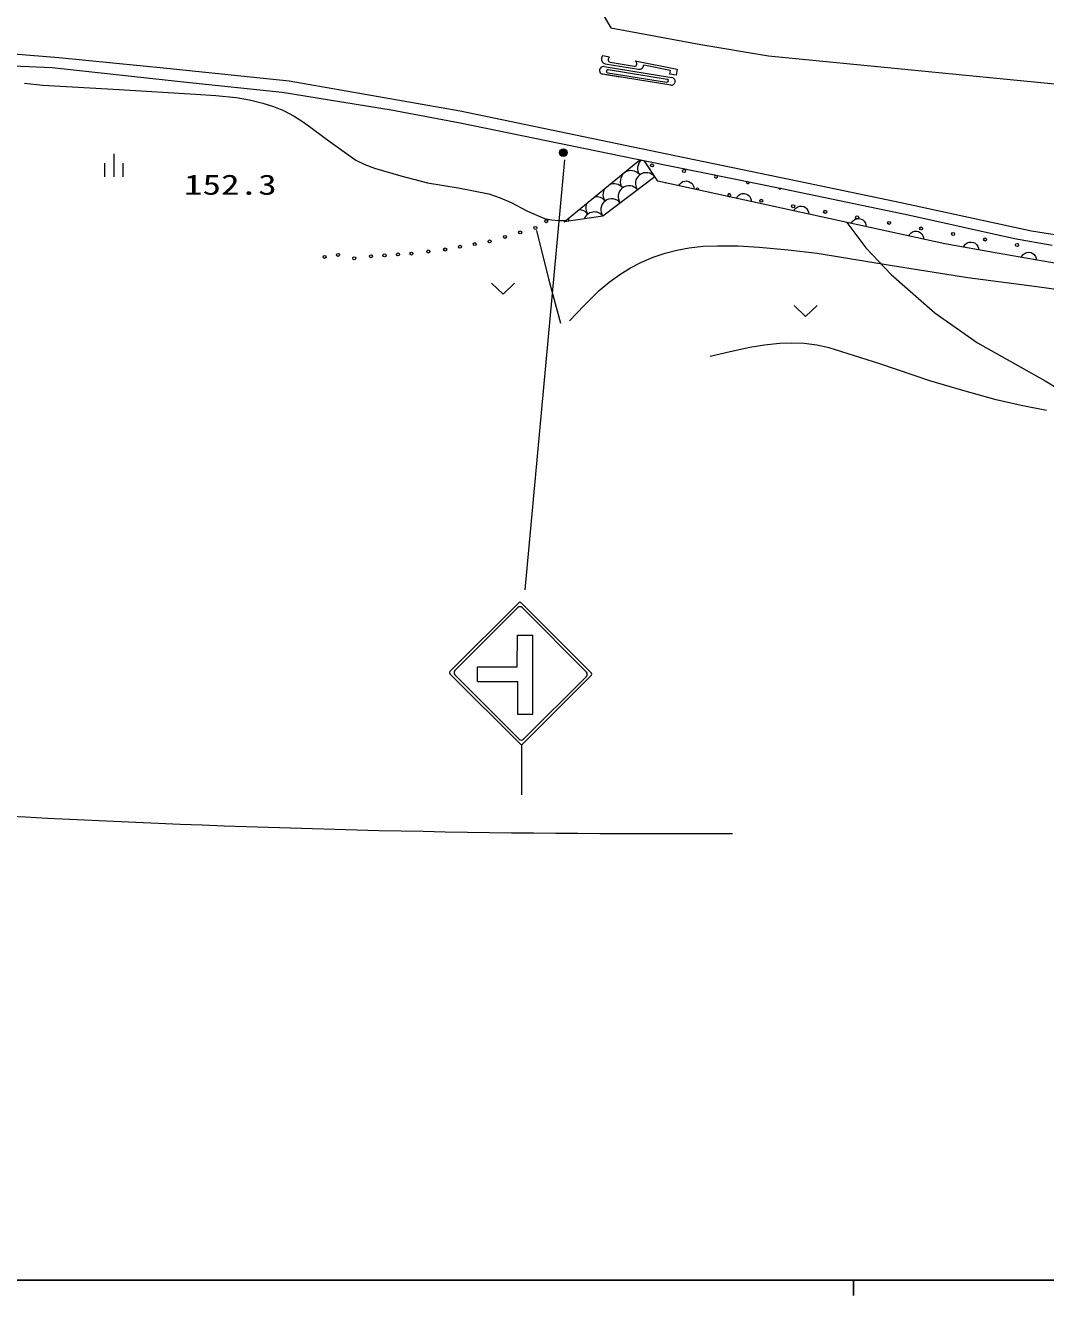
# Model space of a CAD drawing. Units: millimetres, scale not verified. Extents: x 34860 to 694227, y -100713 to 259287.
# Drawn here: x 128095 to 194772, y 83287 to 166271 of the extents above; entities that cross this region are included whole.
import ezdxf
from ezdxf.enums import TextEntityAlignment as Align

# ---------------------------------------------------------------- set-up
doc = ezdxf.new("R2010")
doc.units = ezdxf.units.MM
doc.header["$LTSCALE"] = 1000
doc.linetypes.add('DASHED', pattern=[7.5, 6, -1.5])
for name, color, linetype, lineweight in [('M-TTL-BAND', 7, 'Continuous', 25), ('S-BGD', 7, 'Continuous', 13), ('S-BGD-HTXT', 6, 'Continuous', 13)]:
    doc.layers.add(name, color=color, linetype=linetype, lineweight=lineweight)
doc.styles.add('ＭＳ ゴシック', font='')
doc.styles.get('ＭＳ ゴシック').set_extended_font_data('MS Gothic')

# ---------------------------------------------------------------- blocks, each defined once
blk = doc.blocks.new('BUHIN2')
at = {"color": 7, "linetype": 'Continuous', "lineweight": 13}
for centre, radius in [((0, 0), 250), ((0, 0), 219), ((0, 0), 188), ((0, 0), 156), ((0, 0), 125), ((0, 0), 93.8), ((0, -1), 62.5), ((0, 0), 31.2)]:
    blk.add_circle(centre, radius, dxfattribs=at)
blk = doc.blocks.new('BUHIN5')
at = {"color": 7, "linetype": 'Continuous', "lineweight": 13}
for p, q in [((-600, 154), (-600, -746)), ((0, 750), (0, -750)), ((600, 154), (600, -746))]:
    blk.add_line(p, q, dxfattribs=at)
blk = doc.blocks.new('BUHIN6')
at = {"color": 7, "linetype": 'Continuous', "lineweight": 13}
blk.add_lwpolyline([(-750, 356), (0, -352), (750, 356)], dxfattribs=at)
blk = doc.blocks.new('BUHIN9')
at = {"color": 7, "linetype": 'Continuous', "lineweight": 13}
blk.add_lwpolyline([(-493, 85), (-434, 192), (-358, 278), (-246, 370), (-127, 410), (-5, 425), (147, 398), (257, 344), (355, 266), (433, 141), (475, 35), (493, -85)], dxfattribs=at)
blk = doc.blocks.new('BUHIN11')
at = {"color": 7, "linetype": 'Continuous', "lineweight": 13}
blk.add_lwpolyline([(-488, 107), (-425, 210), (-345, 293), (-229, 380), (-109, 415), (13, 424), (165, 391), (272, 332), (367, 250), (439, 122), (476, 14), (488, -107)], dxfattribs=at)
blk = doc.blocks.new('BUHIN70')
at = {"color": 7, "linetype": 'Continuous', "lineweight": 13}
blk.add_circle((0, 0), 99.5, dxfattribs=at)
blk = doc.blocks.new('BUHIN71')
at = {"color": 7, "linetype": 'Continuous', "lineweight": 13}
blk.add_circle((0, 0), 99.5, dxfattribs=at)
blk = doc.blocks.new('BUHIN72')
at = {"color": 7, "linetype": 'Continuous', "lineweight": 13}
blk.add_circle((0, 0), 99.5, dxfattribs=at)
blk = doc.blocks.new('BUHIN73')
at = {"color": 7, "linetype": 'Continuous', "lineweight": 13}
blk.add_circle((0, 0), 99.5, dxfattribs=at)
blk = doc.blocks.new('BUHIN74')
at = {"color": 7, "linetype": 'Continuous', "lineweight": 13}
blk.add_circle((0, 0), 99.5, dxfattribs=at)

msp = doc.modelspace()

# ---------------------------------------------------------------- linework, layer by layer
at = {"layer": 'M-TTL-BAND'}
for p, q in [((54227, 84287), (593227, 84287)), ((182227, 84287), (182227, 83287))]:
    msp.add_line(p, q, dxfattribs=at)
at = {"layer": 'S-BGD'}
for p, q in [((165303, 167888), (166354, 166113)), ((166354, 166113), (172233, 165024)), ((130291, 164158), (125007, 164573)), ((172233, 165024), (176657, 164283)), ((124164, 163775), (129848, 163527)), ((129848, 163527), (138615, 162573)), ((137340, 163454), (130291, 164158)), ((165836, 164298), (166280, 164226)), ((165911, 163577), (170354, 162859)), ((165993, 163766), (168165, 163415)), ((166313, 163866), (167892, 163611)), ((167938, 163958), (170696, 163412)), ((168513, 163692), (170227, 163352)), ((176657, 164283), (195342, 162454)), ((145329, 162624), (137340, 163454)), ((170274, 162366), (165832, 163083)), ((166975, 162898), (166029, 163051)), ((166152, 163183), (170002, 162562)), ((166184, 163381), (170034, 162759)), ((170231, 163351), (170188, 163089)), ((170633, 163017), (170188, 163089)), ((170696, 163412), (170633, 163017)), ((138615, 162573), (144884, 161910)), ((144884, 161910), (151997, 160761)), ((156519, 160677), (145329, 162624)), ((151997, 160761), (156517, 159911)), ((170022, 157863), (156519, 160677)), ((156517, 159911), (168706, 157402)), ((179164, 155956), (170022, 157863)), ((163320, 157479), (160731, 129392)), ((163312, 153433), (168245, 157497)), ((168245, 157497), (168706, 157402)), ((169418, 156094), (168534, 157438)), ((168706, 157402), (177641, 155599)), ((169234, 156373), (165844, 153807)), ((188187, 151998), (169418, 156094)), ((177641, 155599), (185900, 153878)), ((185319, 154671), (179164, 155956)), ((193857, 152827), (185319, 154671)), ((165844, 153807), (163312, 153433)), ((185900, 153878), (192744, 152344)), ((161498, 152864), (162292, 149711)), ((198513, 152091), (193857, 152827)), ((191613, 151386), (188187, 151998)), ((192744, 152344), (195200, 151910)), ((203970, 149250), (191613, 151386)), ((162292, 149711), (163064, 146822)), ((160345, 128557), (155842, 124055)), ((160274, 128232), (156168, 124126)), ((165088, 123955), (160486, 128557)), ((164762, 124026), (160557, 128232)), ((160234, 124363), (160257, 126428)), ((160257, 126428), (161255, 126428)), ((161255, 121276), (161255, 126428)), ((155842, 123913), (160444, 119312)), ((156168, 123843), (160374, 119637)), ((157647, 124363), (160234, 124363)), ((157647, 123409), (157647, 124363)), ((160586, 119312), (165088, 123814)), ((164762, 123743), (160656, 119637)), ((157647, 123409), (160279, 123409)), ((160257, 123409), (160257, 121276)), ((160257, 121276), (161255, 121276)), ((160516, 119282), (160516, 116008))]:
    msp.add_line(p, q, dxfattribs=at)
at = {"layer": 'S-BGD', "linetype": 'DASHED'}
for p, q in [((181778, 153396), (183021, 151732)), ((183021, 151732), (184675, 150004)), ((184675, 150004), (187531, 147485)), ((187531, 147485), (190312, 145531)), ((190312, 145531), (194747, 143050)), ((194747, 143050), (197980, 141096))]:
    msp.add_line(p, q, dxfattribs=at)
at = {"layer": 'S-BGD'}
for points in [[(128030, 162497), (129243, 162377), (134221, 162082), (139207, 161788), (140540, 161702), (141872, 161556), (142746, 161409), (143616, 161201), (144301, 160979), (144961, 160701), (145657, 160336), (146335, 159913), (148003, 158660), (149691, 157468), (150287, 157177), (150911, 156940), (152636, 156439), (154369, 155997), (156384, 155658), (158388, 155258), (159117, 155006), (159838, 154692), (160916, 154146), (162022, 153655), (162474, 153562), (162940, 153528), (163181, 153524), (163423, 153524)], [(163653, 146978), (164606, 147981), (165605, 148944), (166252, 149490), (166947, 149996), (167640, 150423), (168366, 150799), (169118, 151121), (169900, 151390), (170680, 151595), (171478, 151741), (172402, 151840), (173331, 151880), (174683, 151861), (176049, 151782), (177943, 151611), (179835, 151381), (184751, 150582), (189678, 149794), (194203, 149214), (198719, 148573), (199683, 148217), (200660, 147918)], [(189408, 151780), (189467, 151886), (189543, 151971), (189656, 152063), (189775, 152102), (189897, 152116), (190050, 152089), (190159, 152034), (190257, 151956), (190333, 151830), (190375, 151724), (190392, 151604)], [(194822, 141104), (193175, 141430), (191533, 141817), (189368, 142408), (187211, 143058), (183932, 144164), (180617, 145217), (179816, 145378), (178998, 145481), (178191, 145515), (177370, 145489), (176403, 145391), (175435, 145233), (174147, 144953), (172858, 144630)]]:
    msp.add_lwpolyline(points, dxfattribs=at)
for centre in [(169048, 157122), (171139, 156761), (176184, 154813), (178274, 154452), (180365, 154091), (182455, 153729), (184545, 153368), (186636, 153007), (188726, 152646), (190816, 152285), (192907, 151923), (147646, 151146), (148527, 151279)]:
    msp.add_circle(centre, 99.5, dxfattribs=at)
for centre, radius, start, end in [((165872, 163330), 250, 80.82654, 260.82654), ((166040, 164062), 300, 166.04602, 261.02588), ((165997, 164106), 250, 129.99744, 173.47424), ((166335, 164015), 150, 161.22662, 261.62891), ((166488, 164010), 300, 133.75842, 169.71301), ((167916, 163759), 150, 260.82654, 350.8266), ((167765, 163714), 300, 4.20532, 54.72986), ((168214, 163711), 300, 260.57281, 356.22083), ((166168, 163282), 100, 80.82654, 260.82654), ((170018, 162660), 100, 260.82654, 80.82654), ((170314, 162612), 250, 260.82654, 80.82654), ((168811, 156931), 709, 129.99667, 216.77252), ((167681, 156076), 709, 37.48337, 216.77252), ((168672, 155942), 709, 37.48337, 216.77252), ((169802, 156798), 709, 197.55339, 216.77252), ((173229, 156400), 99.5, 106.69627, 50.47119), ((175319, 156039), 99.5, 152.19276, 4.9747), ((166551, 155220), 709, 145.79364, 216.77252), ((166551, 155220), 709, 37.48337, 113.17142), ((167541, 155087), 709, 37.48337, 216.77252), ((169913, 155897), 99.5, 49.04662, 106.32851), ((172003, 155535), 99.5, 344.50967, 170.86546), ((174093, 155174), 99.5, 266.38024, 248.9949), ((177410, 155678), 99.5, 187.10419, 330.06327), ((165421, 154365), 709, 158.13013, 216.77252), ((165421, 154365), 709, 37.48337, 100.83493), ((166411, 154231), 709, 37.48337, 216.77252), ((164291, 153509), 709, 166.78766, 182.94513), ((164291, 153509), 709, 37.48337, 92.1774), ((165281, 153376), 709, 37.48337, 159.32339), ((160415, 128090), 200, 45, 135), ((160415, 128486), 100, 45, 135), ((155913, 123984), 100, 135, 225), ((156309, 123984), 200, 135, 225), ((164621, 123884), 200, 315, 45), ((165017, 123884), 100, 315, 45), ((160515, 119778), 200, 225, 315), ((160515, 119382), 100, 225, 315)]:
    msp.add_arc(centre, radius, start, end, dxfattribs=at)
at = {"layer": 'S-BGD-HTXT'}
msp.add_arc((169319, 893857), 780386, 263.57889, 270.36696, dxfattribs=at)

# ---------------------------------------------------------------- block references
at = {"layer": 'S-BGD'}
for name, p in [('BUHIN5', (133866, 157127)), ('BUHIN2', (163255, 157950)), ('BUHIN11', (171295, 155685)), ('BUHIN11', (175048, 154865)), ('BUHIN11', (178802, 154046)), ('BUHIN70', (162135, 153481)), ('BUHIN11', (182556, 153227)), ('BUHIN71', (160432, 152747)), ('BUHIN70', (161431, 153040)), ('BUHIN11', (186310, 152407)), ('BUHIN72', (156498, 151807)), ('BUHIN72', (157467, 151983)), ('BUHIN71', (158436, 152159)), ('BUHIN71', (159434, 152453)), ('BUHIN73', (149584, 151058)), ('BUHIN74', (150685, 151191)), ('BUHIN74', (151566, 151249)), ('BUHIN74', (152447, 151308)), ('BUHIN73', (153327, 151367)), ('BUHIN73', (154428, 151499)), ('BUHIN72', (155529, 151631)), ('BUHIN9', (193672, 151030)), ('BUHIN6', (159313, 149072)), ('BUHIN6', (179084, 147607))]:
    msp.add_blockref(name, p, dxfattribs=at)

# ---------------------------------------------------------------- texts
at = {"layer": 'S-BGD', "style": 'ＭＳ ゴシック', "width": 1.35}
msp.add_text('152.3', height=1320, dxfattribs=at).set_placement((138459, 154811), align=Align.BOTTOM_LEFT)

doc.saveas('drawing.dxf')
